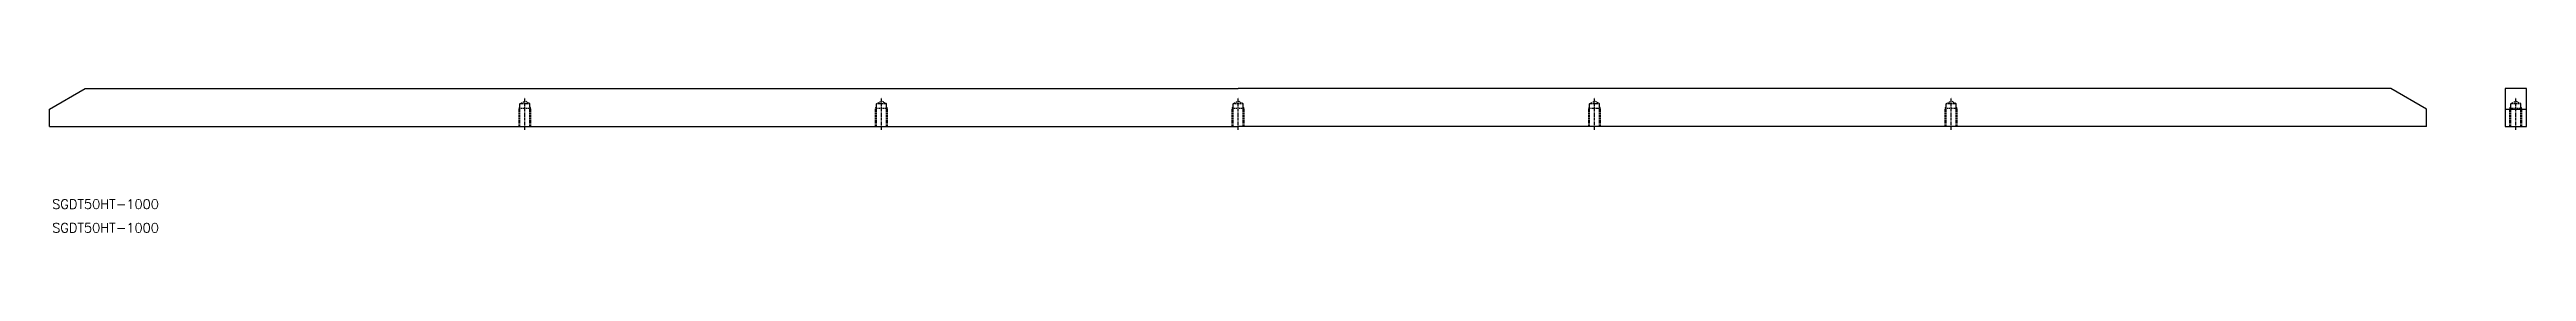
# Model space of a CAD drawing. Extents: x 0 to 1042, y 0 to 61.
import ezdxf

# ---------------------------------------------------------------- set-up
doc = ezdxf.new("R2010")
doc.units = 0
doc.linetypes.add('CENTER', pattern=[2, 1.25, -0.25, 0.25, -0.25])
doc.linetypes.add('DASHED', pattern=[0.75, 0.5, -0.25])
doc.layers.get('0').update_dxf_attribs({"linetype": 'CONTINUOUS'})
doc.layers.add('CENTER', color=1, linetype='CENTER')
doc.styles.get("Standard").update_dxf_attribs({"font": 'txt', "bigfont": 'BIGFONT'})

msp = doc.modelspace()

# ---------------------------------------------------------------- linework, layer by layer
at = {"color": 7, "linetype": 'CONTINUOUS'}
for p, q in [((0, 52.1), (15, 60.8)), ((0, 44.8), (0, 52.1)), ((15, 60.8), (500, 60.8)), ((985, 60.8), (500, 60.8)), ((1000, 52.1), (985, 60.8)), ((1000, 44.8), (1000, 52.1)), ((1033, 52.1), (1042, 52.1)), ((0, 44.8), (500, 44.8)), ((1000, 44.8), (500, 44.8))]:
    msp.add_line(p, q, dxfattribs=at)
at = {"color": 3, "linetype": 'DASHED'}
for p, q in [((197.5, 52.3), (197.9, 53)), ((197.5, 44.8), (197.5, 52.3)), ((202.5, 52.3), (197.5, 52.3)), ((197.9, 54.3), (200, 55.5)), ((197.9, 44.8), (197.9, 54.3)), ((202.1, 54.3), (197.9, 54.3)), ((202.1, 54.3), (200, 55.5)), ((202.1, 44.8), (202.1, 54.3)), ((202.5, 52.3), (202.1, 53)), ((202.5, 44.8), (202.5, 52.3)), ((347.5, 52.3), (347.9, 53)), ((347.5, 44.8), (347.5, 52.3)), ((352.5, 52.3), (347.5, 52.3)), ((347.9, 54.3), (350, 55.5)), ((347.9, 44.8), (347.9, 54.3)), ((352.1, 54.3), (347.9, 54.3)), ((352.1, 54.3), (350, 55.5)), ((352.1, 44.8), (352.1, 54.3)), ((352.5, 52.3), (352.1, 53)), ((352.5, 44.8), (352.5, 52.3)), ((497.5, 52.3), (497.9, 53)), ((497.5, 44.8), (497.5, 52.3)), ((502.5, 52.3), (497.5, 52.3)), ((497.9, 54.3), (500, 55.5)), ((497.9, 44.8), (497.9, 54.3)), ((502.1, 54.3), (497.9, 54.3)), ((502.1, 54.3), (500, 55.5)), ((502.1, 44.8), (502.1, 54.3)), ((502.5, 52.3), (502.1, 53)), ((502.5, 44.8), (502.5, 52.3)), ((647.5, 52.3), (647.9, 53)), ((647.5, 44.8), (647.5, 52.3)), ((652.5, 52.3), (647.5, 52.3)), ((647.9, 54.3), (650, 55.5)), ((647.9, 44.8), (647.9, 54.3)), ((652.1, 54.3), (647.9, 54.3)), ((652.1, 54.3), (650, 55.5)), ((652.1, 44.8), (652.1, 54.3)), ((652.5, 52.3), (652.1, 53)), ((652.5, 44.8), (652.5, 52.3)), ((797.5, 52.3), (797.9, 53)), ((797.5, 44.8), (797.5, 52.3)), ((802.5, 52.3), (797.5, 52.3)), ((797.9, 54.3), (800, 55.5)), ((797.9, 44.8), (797.9, 54.3)), ((802.1, 54.3), (797.9, 54.3)), ((802.1, 54.3), (800, 55.5)), ((802.1, 44.8), (802.1, 54.3)), ((802.5, 52.3), (802.1, 53)), ((802.5, 44.8), (802.5, 52.3)), ((1035, 52.3), (1035.4, 53)), ((1035, 44.8), (1035, 52.3)), ((1040, 52.3), (1035, 52.3)), ((1035.4, 54.3), (1037.5, 55.5)), ((1035.4, 44.8), (1035.4, 54.3)), ((1039.6, 54.3), (1035.4, 54.3)), ((1039.6, 54.3), (1037.5, 55.5)), ((1039.6, 44.8), (1039.6, 54.3)), ((1040, 52.3), (1039.6, 53)), ((1040, 44.8), (1040, 52.3))]:
    msp.add_line(p, q, dxfattribs=at)
at = {"color": 7, "linetype": 'CONTINUOUS'}
msp.add_lwpolyline([(1033, 44.8), (1042, 44.8), (1042, 60.8), (1033, 60.8)], close=True, dxfattribs=at)
at = {"layer": 'CENTER', "color": 1, "linetype": 'CENTER'}
for p, q in [((200, 43.3), (200, 56.9)), ((350, 43.3), (350, 56.9)), ((500, 43.3), (500, 56.9)), ((650, 43.3), (650, 56.9)), ((800, 43.3), (800, 56.9)), ((1037.5, 43.3), (1037.5, 56.9))]:
    msp.add_line(p, q, dxfattribs=at)

# ---------------------------------------------------------------- texts
at = {"color": 7, "linetype": 'CONTINUOUS'}
for p in [(1.1, 10), (1.1, 0)]:
    msp.add_text('SGDT50HT-1000', height=4, dxfattribs=at).set_placement(p)

doc.saveas('drawing.dxf')
